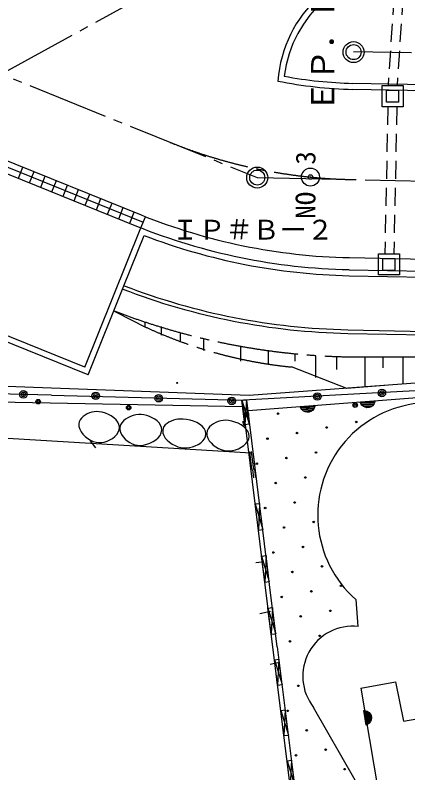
# Model space of a CAD drawing. Units: millimetres, scale not verified. Extents: x -120450 to 121350, y -84600 to 84600.
# Drawn here: x -49023 to -35945, y -24889 to 317 of the extents above; entities that cross this region are included whole.
import ezdxf
from ezdxf.enums import TextEntityAlignment as Align

# ---------------------------------------------------------------- set-up
doc = ezdxf.new("R2010")
doc.units = ezdxf.units.MM
doc.header["$LTSCALE"] = 300
doc.header["$PDMODE"] = 32
doc.header["$PDSIZE"] = 150
doc.linetypes.add('CHAIN2', pattern=[12, 9, -1, 1, -1])
doc.linetypes.add('DASHED2', pattern=[3, 2, -1])
for name, color, linetype in [('0-0_1', 7, 'Continuous'), ('0-1_2', 7, 'Continuous'), ('0-2_3', 7, 'Continuous'), ('0-4_5', 3, 'Continuous'), ('0-6_7', 3, 'CHAIN2'), ('0-7_8', 7, 'Continuous'), ('1-1', 3, 'Continuous'), ('1-8', 7, 'Continuous'), ('3-0', 6, 'Continuous')]:
    doc.layers.add(name, color=color, linetype=linetype)
doc.styles.add('ＭＳ ゴシック', font='')
doc.styles.get('ＭＳ ゴシック').set_extended_font_data('MS Gothic')

msp = doc.modelspace()

# ---------------------------------------------------------------- linework, layer by layer
at = {"layer": '0-0_1'}
for p, q in [((-45560.2, -13477.8), (-45550.2, -13394.1)), ((-44156.6, -13574.4), (-44139.2, -13481.4)), ((-42681.6, -13696.8), (-42670, -13612.3)), ((-41243.6, -13785.2), (-41229.8, -13699.6))]:
    msp.add_line(p, q, dxfattribs=at)
for points in [[(-68049, -4740.5), (-62803.2, -7922.3), (-57671.5, -11102), (-51304.8, -13628.1), (-41158.4, -14237.5)], [(-45550.2, -13394.1), (-45565.1, -13303.9), (-45603.2, -13220.1), (-45661.1, -13143.6), (-45735.1, -13074.9), (-45821.8, -13014.9), (-45917.6, -12964.3), (-46019, -12923.9), (-46122.4, -12894.2), (-46224.3, -12876.1), (-46321.2, -12870.4), (-46394.6, -12875.8), (-46471.1, -12890.7), (-46548.2, -12914.5), (-46623.6, -12946.5), (-46694.7, -12986.1), (-46759.3, -13032.8), (-46814.8, -13085.9), (-46858.9, -13144.8), (-46889.2, -13208.9), (-46903.1, -13277.7), (-46897.8, -13368.8), (-46871.1, -13458.1), (-46825.7, -13543.9), (-46764.7, -13624.6), (-46690.9, -13698.3), (-46607.4, -13763.4), (-46517, -13818.2), (-46422.7, -13860.9), (-46327.4, -13889.8), (-46234, -13903.2), (-46145.7, -13900.5), (-46053.3, -13883.6), (-45960, -13853.9), (-45869, -13812.7), (-45783.4, -13761.1), (-45706.5, -13700.6), (-45641.6, -13632.3), (-45591.8, -13557.6), (-45560.2, -13477.8)], [(-44139.2, -13481.4), (-44147.9, -13398.5), (-44178.6, -13320.8), (-44228.1, -13249), (-44293.2, -13183.8), (-44370.3, -13126), (-44456.3, -13076.2), (-44547.9, -13035.2), (-44641.7, -13003.7), (-44734.5, -12982.5), (-44822.9, -12972.2), (-44908.9, -12973.1), (-44999.4, -12984.2), (-45091.6, -13005.2), (-45182.5, -13035.6), (-45269.1, -13075.1), (-45348.6, -13123.1), (-45417.9, -13179.5), (-45474.1, -13243.7), (-45514.4, -13315.4), (-45535.7, -13394.1), (-45535.7, -13476.8), (-45515.7, -13558.7), (-45478.2, -13638.1), (-45426.1, -13713.4), (-45361.9, -13783.1), (-45288.3, -13845.5), (-45208, -13899.1), (-45123.7, -13942.2), (-45038.1, -13973.2), (-44953.8, -13990.5), (-44854.1, -13994.2), (-44748.3, -13982.9), (-44640.1, -13957.8), (-44533.5, -13919.9), (-44432.2, -13870.2), (-44340, -13809.8), (-44260.8, -13739.7), (-44198.4, -13660.8), (-44156.6, -13574.4)], [(-42670, -13612.3), (-42686.6, -13518), (-42729.9, -13433.2), (-42795.7, -13358.2), (-42879.7, -13293), (-42977.7, -13237.9), (-43085.3, -13192.9), (-43198.5, -13158.2), (-43312.8, -13134), (-43424.2, -13120.5), (-43528.3, -13117.7), (-43600.4, -13123.6), (-43676.2, -13137.2), (-43753.3, -13158.5), (-43829, -13187), (-43900.8, -13222.5), (-43966, -13264.8), (-44022.1, -13313.6), (-44066.5, -13368.5), (-44096.7, -13429.4), (-44110.1, -13495.9), (-44103.1, -13585.1), (-44073.4, -13670.6), (-44024.3, -13751.1), (-43959.1, -13825.5), (-43881.1, -13892.6), (-43793.4, -13951.3), (-43699.4, -14000.3), (-43602.3, -14038.5), (-43505.4, -14064.7), (-43411.9, -14077.8), (-43320.2, -14077.4), (-43222.3, -14064.9), (-43122.1, -14041.1), (-43023.3, -14006.5), (-42929.6, -13961.9), (-42844.8, -13907.9), (-42772.8, -13845.3), (-42717, -13774.7), (-42681.6, -13696.8)], [(-41229.8, -13699.6), (-41242.2, -13607.4), (-41279.5, -13521.8), (-41337.7, -13443.6), (-41413.1, -13373.3), (-41502, -13311.9), (-41600.5, -13259.9), (-41704.9, -13218.1), (-41811.4, -13187.3), (-41916.1, -13168.1), (-42015.3, -13161.3), (-42093.5, -13166.1), (-42175.4, -13180.8), (-42258.2, -13204.6), (-42339.3, -13237.2), (-42416.1, -13277.8), (-42485.8, -13326), (-42545.8, -13381.2), (-42593.5, -13442.9), (-42626, -13510.4), (-42640.9, -13583.2), (-42635.1, -13671.7), (-42607.6, -13757.5), (-42561.5, -13839.2), (-42499.8, -13915.3), (-42425.5, -13984.6), (-42341.7, -14045.6), (-42251.4, -14097), (-42157.6, -14137.4), (-42063.4, -14165.4), (-41971.7, -14179.6), (-41879.7, -14179.6), (-41782.2, -14166.7), (-41682.7, -14141.6), (-41584.8, -14105.2), (-41492.1, -14058.5), (-41408.1, -14002.3), (-41336.3, -13937.4), (-41280.3, -13864.8), (-41243.6, -13785.2)]]:
    msp.add_lwpolyline(points, dxfattribs=at)
for centre, radius in [((-48257.2, -12539.4), 75), ((-48257.2, -12539.4), 37.5), ((-37702.5, -12654.9), 75), ((-45243.1, -12738.4), 75), ((-45243.1, -12738.4), 37.5), ((-37702.5, -12654.9), 37.5), ((-41325.5, -12961.2), 75), ((-41325.5, -12961.2), 37.5)]:
    msp.add_circle(centre, radius, dxfattribs=at)
at = {"layer": '0-1_2'}
for p, q in [((-41262.3, -12831.6), (-29309.5, -11922.7)), ((-51081.6, -12513.5), (-41436.1, -12697.4)), ((-41472.9, -12492.9), (-41323.5, -12474.5)), ((-40443.1, -20711.2), (-41454.5, -12501.3)), ((-40293.8, -20692.8), (-41303.9, -12493.8)), ((-37512.7, -12576.6), (-37054, -12541.7)), ((-37061.7, -12572.3), (-37500.4, -12605.7)), ((-37488.1, -12634.9), (-37069.3, -12603)), ((-39512.4, -12728.7), (-39053.7, -12693.8)), ((-39061.4, -12724.5), (-39500.2, -12757.8)), ((-39487.9, -12786.9), (-39069.1, -12755.1)), ((-39096.8, -12787.3), (-39455.7, -12814.6)), ((-39423.5, -12842.3), (-39124.4, -12819.5)), ((-39172, -12853.2), (-39371.4, -12868.4)), ((-37097, -12635.3), (-37456, -12662.6)), ((-37423.8, -12690.2), (-37124.7, -12667.4)), ((-37172.2, -12701.1), (-37371.7, -12716.3)), ((-41374.1, -13295.4), (-41224.8, -13277)), ((-41223.7, -14208.3), (-41150.6, -14800.9)), ((-41159.1, -14200.3), (-41085.2, -14800.3)), ((-41072.6, -15069.6), (-41105.8, -14800.5)), ((-41008.1, -15061.6), (-41040.4, -14799.8)), ((-41030.3, -15944.2), (-40881, -15925.8)), ((-40923.6, -16810.9), (-40774.4, -16792.6)), ((-40816.8, -17677.6), (-40667.5, -17659.3)), ((-40710.1, -18544.4), (-40560.7, -18526)), ((-37595.8, -20020), (-37671.8, -19121.5)), ((-40603.3, -19411.1), (-40453.9, -19392.7)), ((-40496.4, -20277.8), (-40347.1, -20259.4)), ((-39601.2, -27427.2), (-40443.1, -20711.2)), ((-40293.8, -20692.8), (-39451.7, -27411.3)), ((-40390.5, -21131.2), (-40241.1, -21112.4)), ((-40285.2, -21970.9), (-40135.9, -21952.1)), ((-37511.1, -22076.4), (-36078.1, -30532.7)), ((-40179.9, -22810.5), (-40030.6, -22791.8)), ((-37303.6, -23279.7), (-37379.4, -22825.9)), ((-37348.1, -22830.9), (-37275.6, -23264.8)), ((-37247.7, -23250), (-37316.9, -22835.8)), ((-37282.3, -22860.4), (-37223.1, -23215.5)), ((-37198.5, -23181), (-37247.8, -22885.1)), ((-37209.9, -22929.5), (-37177.1, -23126.8)), ((-40074.7, -23650.1), (-39925.5, -23631.4)), ((-39969.5, -24489.8), (-39820.2, -24471.1))]:
    msp.add_line(p, q, dxfattribs=at)
for points in [[(-784.1, -13726.9), (-5226.3, -13749.8), (-12866.3, -14072.9), (-22547.4, -12546.8), (-29269.2, -11453.3), (-41229.5, -12340.5), (-51107.8, -11968), (-56980.5, -9739), (-58497.7, -8690.5), (-60617.4, -7343), (-61923.6, -6434.2), (-67304.2, -4455.5)], [(-37036.3, -12510.3), (-37051.7, -12571.6), (-37077.8, -12623.8), (-37123.9, -12677.4), (-37171.4, -12711.1), (-37229.8, -12735.6), (-37309.5, -12741.6), (-37370.9, -12726.2), (-37423, -12700.1), (-37476.6, -12654), (-37510.3, -12606.5), (-37534.8, -12548.2)], [(-39036, -12662.4), (-39051.4, -12723.7), (-39077.5, -12775.8), (-39123.6, -12829.5), (-39171.2, -12863.2), (-39229.5, -12887.6), (-39309.3, -12893.7), (-39370.6, -12878.3), (-39422.8, -12852.2), (-39476.5, -12806.2), (-39510.2, -12758.5), (-39534.6, -12700.3)], [(-37511.1, -22076.4), (-36358.5, -21862.5), (-36094, -23165.3), (-32095, -22471.8), (-32339.4, -21168.9), (-30986.4, -20944.4), (-29588.1, -29363.5)], [(-39607.1, -25441.8), (-37702.7, -25135.4), (-39083.5, -22712.7)]]:
    msp.add_lwpolyline(points, dxfattribs=at)
for points in [[(-41374.1, -13295.4), (-41472.9, -12492.9), (-41224.8, -13277), (-41323.5, -12474.5)], [(-40923.6, -16810.9), (-41030.3, -15944.2), (-40774.4, -16792.6), (-40881, -15925.8)], [(-40710.1, -18544.4), (-40816.8, -17677.6), (-40560.7, -18526), (-40667.5, -17659.3)], [(-40496.4, -20277.8), (-40603.3, -19411.1), (-40347.1, -20259.4), (-40453.9, -19392.7)], [(-40285.2, -21970.9), (-40390.5, -21131.2), (-40135.9, -21952.1), (-40241.1, -21112.4)], [(-40074.7, -23650.1), (-40179.9, -22810.5), (-39925.5, -23631.4), (-40030.6, -22791.8)], [(-37412.2, -22811.1), (-37349.8, -22821), (-37295.5, -22842.4), (-37237.9, -22883.5), (-37200.2, -22927.8), (-37170.5, -22983.8), (-37157.3, -23062.7), (-37167.2, -23125.1), (-37188.5, -23179.3), (-37229.6, -23236.9), (-37274, -23274.8), (-37329.9, -23304.3)], [(-39864.1, -25329.5), (-39969.5, -24489.8), (-39714.9, -25310.8), (-39820.2, -24471.1)]]:
    msp.add_lwpolyline(points, close=True, dxfattribs=at)
for centre, radius in [((-48746.7, -12298.3), 125), ((-48746.7, -12298.3), 75), ((-48746.7, -12298.3), 25), ((-46339.1, -12347.9), 125), ((-46339.1, -12347.9), 75), ((-46339.1, -12347.9), 25), ((-44240.3, -12425.6), 125), ((-44240.3, -12425.6), 75), ((-38957.6, -12369.5), 125), ((-38957.6, -12369.5), 75), ((-38957.6, -12369.5), 25), ((-36810.4, -12251.8), 125), ((-36810.4, -12251.8), 75), ((-36810.4, -12251.8), 25), ((-44240.3, -12425.6), 25), ((-41812, -12514.9), 125), ((-41812, -12514.9), 75), ((-41812, -12514.9), 25), ((-39280.1, -12753.8), 25), ((-40265.7, -12938.4), 25), ((-37663.3, -13216.4), 25), ((-39634.7, -13585.3), 25), ((-38649, -13400.9), 25), ((-40620.2, -13769.8), 25), ((-39003.4, -14232.3), 25), ((-40974.7, -14601.3), 25), ((-39989.1, -14416.8), 25), ((-39357.8, -15063.7), 25), ((-40343.5, -15248.3), 25), ((-39712.4, -15895.2), 25), ((-40698, -16079.7), 25), ((-39081.2, -16542.2), 25), ((-40066.8, -16726.7), 25), ((-39435.6, -17373.7), 25), ((-40421.3, -17558.2), 25), ((-38804.5, -18020.7), 25), ((-39790.1, -18205.2), 25), ((-38173.3, -18667.7), 25), ((-39158.9, -18852.1), 25), ((-40144.6, -19036.6), 25), ((-39513.4, -19683.6), 25), ((-38527.7, -19499.1), 25), ((-38882.2, -20330.6), 25), ((-39867.9, -20515.1), 25), ((-39591.2, -21993.5), 25), ((-39945.6, -22825), 25), ((-39314.4, -23472.1), 25), ((-38683.3, -24119.1), 25), ((-39668.9, -24303.5), 25), ((-38052, -24766), 25)]:
    msp.add_circle(centre, radius, dxfattribs=at)
for centre, radius, start, end in [((-35208.4, -16315.2), 3739.3, 328.5761, 228.64639), ((-41187.1, -13179.4), 258.5, 181.851, 221.86749), ((-37781.3, -21674.9), 1665.2, 83.60417, 218.55359)]:
    msp.add_arc(centre, radius, start, end, dxfattribs=at)
at = {"layer": '0-2_3'}
msp.add_line((-40876.4, -19591.8), (-40516.7, -19508.1), dxfattribs=at)
for points in [[(-41006.1, -17887.9), (-40906, -17878.4), (-40762.3, -17864.2)], [(-40531.3, -21273.6), (-40433.1, -21254.3), (-40271.1, -21222.1)]]:
    msp.add_lwpolyline(points, dxfattribs=at)
at = {"layer": '0-4_5'}
for p, q in [((-47807.6, -12329.5), (-41413.4, -12494.5)), ((-35704.7, -12184), (-41413.4, -12494.5)), ((-46529.4, -13842.1), (-46346.1, -14079.8))]:
    msp.add_line(p, q, dxfattribs=at)
msp.add_lwpolyline([(-47807.6, -12329.5), (-51046.8, -12248.7), (-54339.7, -10944.7), (-57130.6, -9829.7), (-59742.6, -8162.7), (-62103.4, -6685.4), (-64863.9, -5660.6), (-67260.6, -4737.8)], dxfattribs=at)
at = {"layer": '0-6_7'}
for p, q in [((-44706, -9886.1), (-44706, -10052.4)), ((-44163.1, -10038.4), (-44163.1, -10325.9)), ((-43530.5, -10239.7), (-43530.5, -10555.9)), ((-42754.2, -10469.7), (-42754.2, -10843.5)), ((-41517.8, -10699.7), (-41517.8, -11188.5)), ((-40597.7, -10843.5), (-40597.7, -11303.5)), ((-39706.3, -10958.5), (-39706.3, -11188.5)), ((-39016.3, -11016), (-39016.3, -11734.8)), ((-38326.2, -11044.7), (-38326.2, -11476)), ((-37377.4, -11044.7), (-37377.4, -12051.1)), ((-36773.5, -11073.5), (-36773.5, -11418.5)), ((-36112.2, -11044.7), (-36112.2, -11936.1))]:
    msp.add_line(p, q, dxfattribs=at)
for points in [[(-37960.8, -11048.8), (-19309.4, -11022.5), (673.8, -12043.8), (2196, -12632.2)], [(4185.6, -15184.2), (2164.3, -14174.9), (629.7, -14190.2), (-825.4, -13713.3), (-19348.7, -12932.1), (-29269.2, -11453.3), (-37982.4, -12099.6), (-39823.4, -11386.7)]]:
    msp.add_lwpolyline(points, dxfattribs=at)
for centre, radius, start, end in [((-37489.3, 11846.3), 22900, 248.93692, 268.81979), ((-38336.6, 3579.5), 15040, 240.6013, 264.32669)]:
    msp.add_arc(centre, radius, start, end, dxfattribs=at)
at = {"layer": '0-7_8', "color": 3}
msp.add_circle((-43627.4, -11916.2), 18, dxfattribs=at)
at = {"layer": '1-1'}
msp.add_line((-36654.6, -2178), (-36254.6, -2178), dxfattribs=at)
at = {"layer": '1-8', "linetype": 'CHAIN2'}
for p, q in [((-37672.4, 4848.6), (-51354.5, -2679.6)), ((-58544.3, 2018), (-40961.7, -5085.9)), ((-28621.3, -1088.9), (-37751.9, -901)), ((-40961.7, -5085.9), (14586.6, -6228.7))]:
    msp.add_line(p, q, dxfattribs=at)
at = {"layer": '1-8', "color": 3}
for centre in [(-37753.5, -912.3), (-40961.7, -5085.9)]:
    msp.add_circle(centre, 350, dxfattribs=at)
at = {"layer": '1-8'}
for centre, radius in [((-37753.5, -912.3), 250), ((-39188.6, -5068.6), 300), ((-40961.7, -5085.9), 250)]:
    msp.add_circle(centre, radius, dxfattribs=at)
at = {"layer": '1-8', "linetype": 'CHAIN2'}
msp.add_arc((-37489.3, 11846.3), 17000, 248.00153, 268.81979, dxfattribs=at)
at = {"layer": '1-8'}
msp.add_point((-39188.6, -5068.6), dxfattribs=at)
at = {"layer": '3-0', "linetype": 'DASHED2'}
for p, q in [((-36351.4, 1826), (-36605, -2028)), ((-36050.7, 1826), (-36304.3, -2028)), ((-36611.9, -2728), (-36712.7, -7626.8)), ((-36311.8, -2728), (-36412.6, -7626.8))]:
    msp.add_line(p, q, dxfattribs=at)
at = {"layer": '3-0'}
for p, q in [((-59518.3, -392.7), (-44831.1, -6326.7)), ((-59569.3, -587.8), (-44758.3, -6571.8)), ((-59668.1, -763.5), (-44980.9, -6697.6)), ((-28642.9, -2138.6), (-37773.5, -1950.8)), ((-28647, -2338.6), (-37777.6, -2150.7)), ((-36654.6, -2578), (-36654.6, -2178)), ((-48912.8, -5109), (-48763, -4738.2)), ((-48542, -5258.9), (-48392.1, -4888)), ((-48171.1, -5408.7), (-48021.2, -5037.8)), ((-47800.2, -5558.6), (-47650.4, -5187.7)), ((-46595.7, -11653.5), (-61801.5, -5510)), ((-46706.2, -11393.2), (-61541.2, -5399.5)), ((-47429.3, -5708.4), (-47279.5, -5337.5)), ((-47058.5, -5858.2), (-46908.6, -5487.4)), ((-46687.6, -6008.1), (-46537.7, -5637.2)), ((-46316.7, -6157.9), (-46166.9, -5787.1)), ((-45945.8, -6307.8), (-45796, -5936.9)), ((-45575, -6457.6), (-45425.1, -6086.8)), ((-45204.1, -6607.5), (-45054.3, -6236.6)), ((-44833.2, -6757.3), (-44683.4, -6386.4)), ((-46706.2, -11393.2), (-44833.2, -6757.2)), ((-37893, -7749.5), (-12425.8, -8273.5)), ((-37901.2, -8149.5), (-12425.8, -8673.6)), ((-37905.3, -8349.4), (-12425.8, -8873.6)), ((-37944.9, -10269), (-12425.8, -10794)), ((-37942.4, -10149), (-12425.8, -10674))]:
    msp.add_line(p, q, dxfattribs=at)
for points in [[(-36804.6, -2728), (-36804.6, -2028), (-36104.6, -2028), (-36104.6, -2728)], [(-36923.9, -8326.8), (-36923.9, -7626.8), (-36224, -7626.8), (-36224, -8326.8)], [(-36774, -8176.8), (-36774, -7776.8), (-36373.9, -7776.8), (-36373.9, -8176.8)]]:
    msp.add_lwpolyline(points, close=True, dxfattribs=at)
for points in [[(-36254.6, -2178), (-36254.6, -2578), (-36654.6, -2578)], [(-46595.7, -11653.5), (-45398.3, -8689.7), (-44721.5, -7014.6)]]:
    msp.add_lwpolyline(points, dxfattribs=at)
for centre, radius, start, end in [((-36087.9, -2185.5), 4200, 88.82135, 175.73965), ((-36087.9, -2185.5), 4000, 88.82135, 173.20433), ((-37489.3, 11846.3), 13800, 259.26501, 268.81979), ((-37489.3, 11846.3), 14000, 258.51744, 268.81979), ((-37489.3, 11846.3), 19600, 248.00153, 268.81979), ((-37489.3, 11846.3), 20000, 248.00153, 268.81979), ((-37489.3, 11846.3), 20200, 249.02072, 268.81979), ((-37489.3, 11846.3), 22120, 248.93692, 268.81979), ((-37489.3, 11846.3), 22000, 248.93692, 268.81979)]:
    msp.add_arc(centre, radius, start, end, dxfattribs=at)

# ---------------------------------------------------------------- texts
at = {"layer": '1-8', "color": 6, "style": 'ＭＳ ゴシック'}
msp.add_text('ＥＰ．Ｄ', height=769.8, rotation=90, dxfattribs=at).set_placement((-38166, -2916.5), align=Align.BOTTOM_LEFT)
at = {"layer": '1-8', "style": 'ＭＳ ゴシック'}
msp.add_text('NO\u30003', height=659.8, rotation=90, dxfattribs=at).set_placement((-38823.8, -6454.3), align=Align.BOTTOM_LEFT)
msp.add_text('ＩＰ＃Ｂー２', height=659.8, dxfattribs=at).set_placement((-43815.8, -7346.7), align=Align.BOTTOM_LEFT)

doc.saveas('drawing.dxf')
